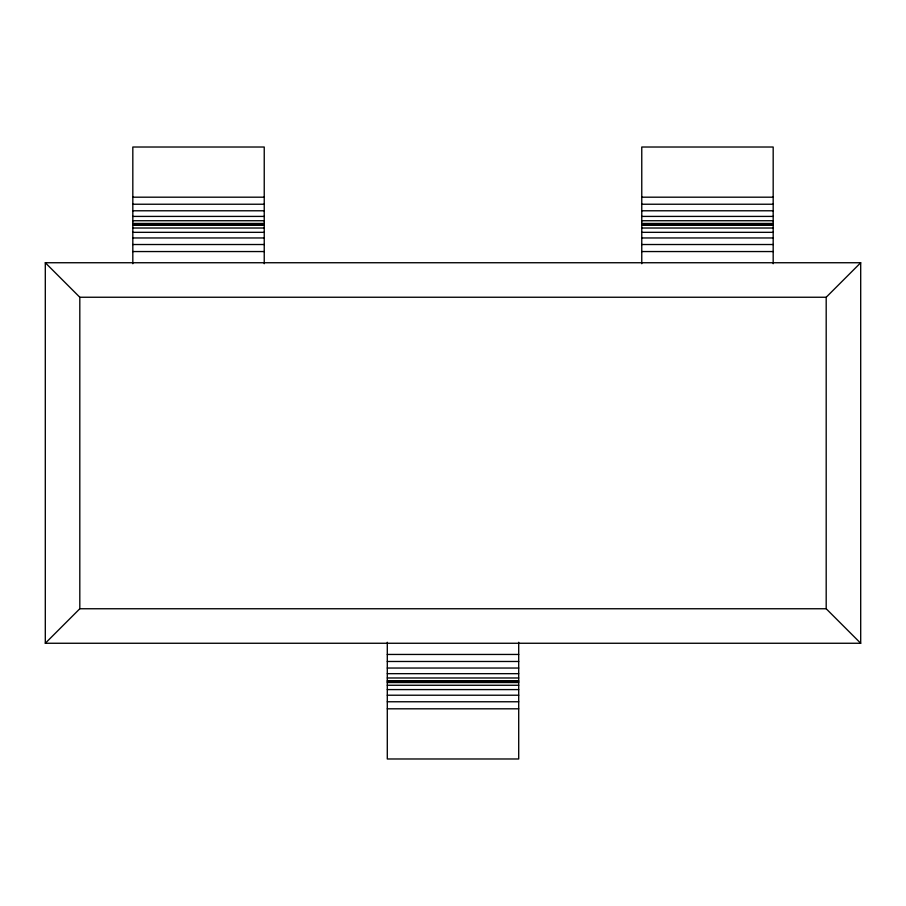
<?xml version="1.0" encoding="UTF-8"?>
<svg xmlns="http://www.w3.org/2000/svg" width="906" height="906" viewBox="0 0 906 906"><rect width="100%" height="100%" fill="white"/><g stroke="black" fill="none" stroke-linecap="round" stroke-linejoin="round"><path stroke-width="1.36" d="M45.3 643.26L79.807 608.753L826.193 608.753L860.7 643.26L860.7 262.74L45.3 262.74L45.3 643.26L860.7 643.26M45.3 262.74L79.807 297.247L826.193 297.247L860.7 262.74M132.82 197.191L264.235 197.191M641.765 197.191L773.18 197.191M132.82 204.235L264.235 204.235M641.765 204.235L773.18 204.235M132.82 210.781L264.235 210.781M641.765 210.781L773.18 210.781M132.82 216.409L264.235 216.409M641.765 216.409L773.18 216.409M132.82 220.736L264.235 220.736M641.765 220.736L773.18 220.736M132.82 223.454L264.235 223.454M641.765 223.454L773.18 223.454M132.82 224.371L264.235 224.371M641.765 224.371L773.18 224.371M132.82 225.3L264.235 225.3M641.765 225.3L773.18 225.3M132.82 228.018L264.235 228.018M641.765 228.018L773.18 228.018M132.82 232.332L264.235 232.332M641.765 232.332L773.18 232.332M132.82 237.961L264.235 237.961M641.765 237.961L773.18 237.961M132.82 244.518L264.235 244.518M641.765 244.518L773.18 244.518M132.82 251.551L264.235 251.551M641.765 251.551L773.18 251.551M387.292 654.449L518.708 654.449M387.292 661.482L518.708 661.482M387.292 668.039L518.708 668.039M387.292 673.668L518.708 673.668M387.292 677.982L518.708 677.982M387.292 680.7L518.708 680.7M387.292 681.629L518.708 681.629M387.292 682.546L518.708 682.546M387.292 685.264L518.708 685.264M387.292 689.591L518.708 689.591M387.292 695.219L518.708 695.219M387.292 701.765L518.708 701.765M387.292 708.809L518.708 708.809M826.193 297.247L826.193 608.753M773.18 263.725L773.18 147.021L641.765 147.021L641.765 263.725M518.708 642.275L518.708 758.979L387.292 758.979L387.292 642.275M264.235 263.725L264.235 147.021L132.82 147.021L132.82 263.725M79.807 297.247L79.807 608.753"/></g></svg>
